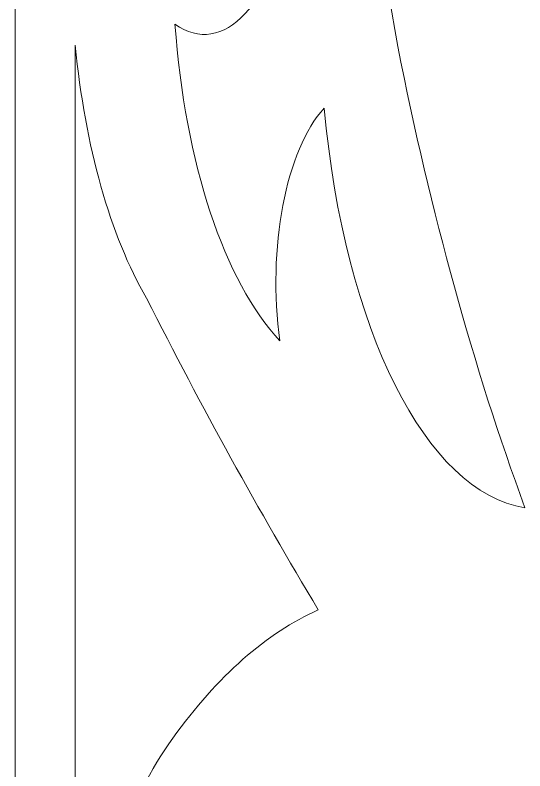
# Model space of a CAD drawing. Header units: millimetres. Extents: x 337 to 2510, y -469 to 429.
# Drawn here: x 337.99 to 353.01, y 214.23 to 236.51 of the extents above; entities that cross this region are included whole.
import ezdxf

# ---------------------------------------------------------------- set-up
doc = ezdxf.new("R2010")
doc.units = ezdxf.units.MM
doc.header["$MEASUREMENT"] = 0
doc.layers.add('Layer 1', color=7, linetype='Continuous')

msp = doc.modelspace()

# ---------------------------------------------------------------- linework, layer by layer
at = {"layer": 'Layer 1', "lineweight": 9}
msp.add_open_spline([(337.9925, 109.2054), (337.9925, 109.2054), (337.9925, 424.2493), (337.9925, 424.2493)], degree=3, dxfattribs=at)
for points, knots in [([(347.0994, 233.7722), (347.6894, 227.2592), (350.1064, 222.4433), (353.0103, 221.9923), (353.0103, 221.9923), (353.0103, 221.9923), (353.0103, 221.9923), (353.0103, 221.9923), (353.0103, 221.9923), (351.4974, 226.1152), (350.2374, 230.6902), (349.2644, 235.5901), (349.2644, 235.5901), (349.2644, 235.5901), (349.2644, 235.5901), (349.2644, 235.5901), (349.2644, 235.5901), (348.3254, 240.9481), (347.6304, 246.513), (347.1894, 252.196), (347.1894, 252.196), (347.1894, 252.196), (347.1894, 252.196), (347.1894, 252.196), (347.1894, 252.196), (346.4444, 250.887), (345.6994, 249.575), (344.9554, 248.261), (344.9554, 248.261), (344.9554, 248.261), (344.9554, 248.261), (344.9554, 248.261), (344.9554, 248.261), (346.2454, 246.626), (346.7854, 243.0261), (346.2034, 239.9281), (346.2034, 239.9281), (346.2034, 239.9281), (346.2034, 239.9281), (346.2034, 239.9281), (346.2034, 239.9281), (345.6224, 236.8301), (344.1094, 235.2391), (342.7024, 236.2461), (342.7024, 236.2461), (342.7024, 236.2461), (342.7024, 236.2461), (342.7024, 236.2461), (342.7024, 236.2461), (342.9954, 232.1572), (344.1524, 228.6632), (345.7954, 226.9072), (345.7954, 226.9072), (345.7954, 226.9072), (345.7954, 226.9072), (345.7954, 226.9072), (345.7954, 226.9072), (345.4134, 229.6182), (345.9714, 232.5562), (347.0994, 233.7722)], [0, 0, 0, 0, 0.0625, 0.0625, 0.0625, 0.0625, 0.125, 0.125, 0.125, 0.125, 0.1875, 0.1875, 0.1875, 0.1875, 0.25, 0.25, 0.25, 0.25, 0.3125, 0.3125, 0.3125, 0.3125, 0.375, 0.375, 0.375, 0.375, 0.4375, 0.4375, 0.4375, 0.4375, 0.5, 0.5, 0.5, 0.5, 0.5625, 0.5625, 0.5625, 0.5625, 0.625, 0.625, 0.625, 0.625, 0.6875, 0.6875, 0.6875, 0.6875, 0.75, 0.75, 0.75, 0.75, 0.8125, 0.8125, 0.8125, 0.8125, 0.875, 0.875, 0.875, 0.875, 1, 1, 1, 1]), ([(339.7635, 207.6944), (339.7635, 207.6944), (339.7635, 235.6251), (339.7635, 235.6251), (339.7635, 235.6251), (339.7635, 235.6251), (339.7635, 235.6251), (339.7635, 235.6251), (339.7635, 235.6251), (340.0525, 232.6492), (340.7965, 230.0052), (341.8625, 228.1692), (341.8625, 228.1692), (341.8625, 228.1692), (341.8625, 228.1692), (341.8625, 228.1692), (341.8625, 228.1692), (343.4934, 224.9492), (345.1814, 221.8843), (346.9224, 218.9813), (346.9224, 218.9813), (346.9224, 218.9813), (346.9224, 218.9813), (346.9224, 218.9813), (346.9224, 218.9813), (345.4064, 218.3093), (343.9554, 217.0273), (342.6354, 215.1953), (342.6354, 215.1953), (342.6354, 215.1953), (342.6354, 215.1953), (342.6354, 215.1953), (342.6354, 215.1953), (341.3655, 213.4234), (340.3635, 210.8064), (339.7635, 207.6944)], [0, 0, 0, 0, 0.1, 0.1, 0.1, 0.1, 0.2, 0.2, 0.2, 0.2, 0.3, 0.3, 0.3, 0.3, 0.4, 0.4, 0.4, 0.4, 0.5, 0.5, 0.5, 0.5, 0.6, 0.6, 0.6, 0.6, 0.7, 0.7, 0.7, 0.7, 0.8, 0.8, 0.8, 0.8, 1, 1, 1, 1])]:
    msp.add_open_spline(points, degree=3, knots=knots, dxfattribs=at)

doc.saveas('drawing.dxf')
